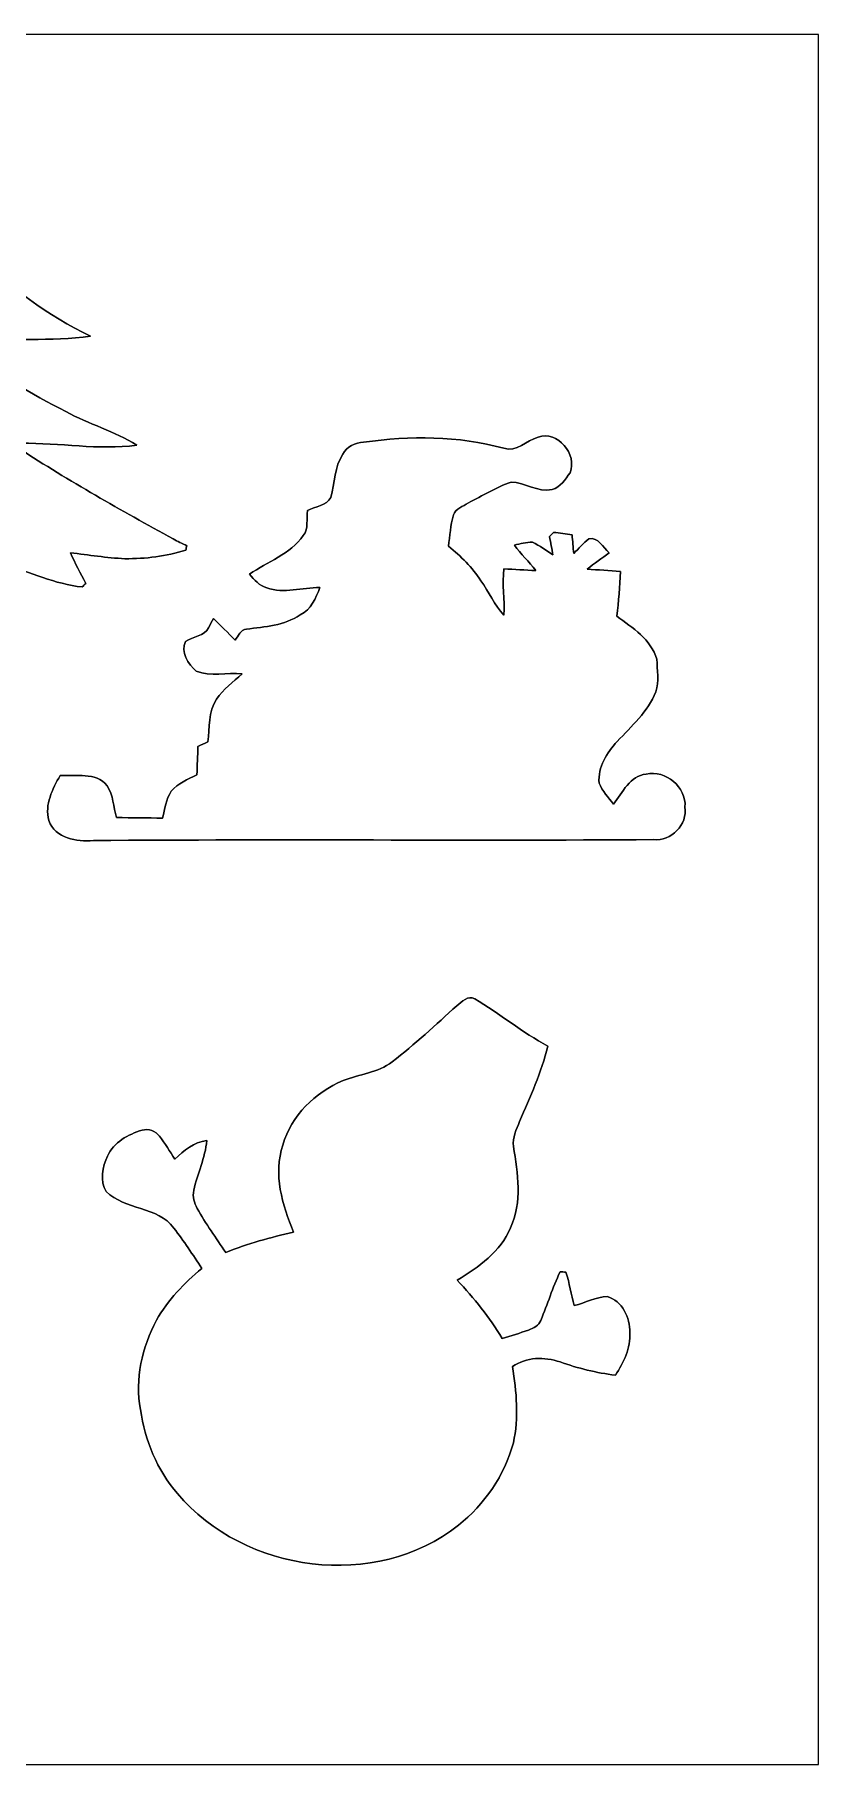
# Model space of a CAD drawing. Header units: centimetres. Extents: x -16.8 to 16.8, y -16.7 to 16.7.
# Drawn here: x 1.67 to 16.77, y -16.67 to 16.67 of the extents above; entities that cross this region are included whole.
import ezdxf

# ---------------------------------------------------------------- set-up
doc = ezdxf.new("R2010")
doc.units = ezdxf.units.CM
doc.header["$MEASUREMENT"] = 0
doc.layers.add('Layer 1', color=7, linetype='Continuous')

msp = doc.modelspace()

# ---------------------------------------------------------------- linework, layer by layer
at = {"layer": 'Layer 1', "color": 7}
for points, knots in [([(-16.77458, 16.66875), (-16.77458, 16.66875), (16.77458, 16.66875), (16.77458, 16.66875), (16.77458, 16.66875), (16.77458, 16.66875), (16.77458, -16.66875), (16.77458, -16.66875), (16.77458, -16.66875), (16.77458, -16.66875), (-16.77458, -16.66875), (-16.77458, -16.66875), (-16.77458, -16.66875), (-16.77458, -16.66875), (-16.77458, 16.66875), (-16.77458, 16.66875), (-16.77458, 16.66875), (-16.77458, 16.66875), (-16.77458, 16.66875), (-16.77458, 16.66875)], [0, 0, 0, 0, 0.16666667, 0.16666667, 0.16666667, 0.16666667, 0.33333333, 0.33333333, 0.33333333, 0.33333333, 0.5, 0.5, 0.5, 0.5, 0.66666667, 0.66666667, 0.66666667, 0.66666667, 1, 1, 1, 1]), ([(-1.09185, 15.17086), (-1.38783, 15.02304), (-1.73567, 15.07913), (-2.05387, 15.02516), (-2.05387, 15.02516), (-1.85103, 14.77645), (-1.58821, 14.58666), (-1.35431, 14.36864), (-1.35431, 14.36864), (-1.43475, 14.11146), (-1.50142, 13.849), (-1.54023, 13.58194), (-1.54023, 13.58194), (-1.29223, 13.65109), (-1.06045, 13.76997), (-0.80751, 13.82289), (-0.80751, 13.82289), (-0.91581, 13.56219), (-1.10278, 13.34558), (-1.26859, 13.12122), (-1.26859, 13.12122), (-1.97556, 12.26502), (-2.85397, 11.49703), (-3.92712, 11.15272), (-3.92712, 11.15272), (-3.92853, 11.13084), (-3.93206, 11.08745), (-3.93383, 11.06558), (-3.93383, 11.06558), (-3.308, 10.94317), (-2.6603, 10.95516), (-2.0447, 10.78512), (-2.0447, 10.78512), (-2.68323, 10.10814), (-3.51049, 9.64706), (-4.37021, 9.31157), (-4.37021, 9.31157), (-4.61821, 9.21314), (-4.87856, 9.14788), (-5.12057, 9.0357), (-5.12057, 9.0357), (-4.45029, 8.98243), (-3.7525, 9.0745), (-3.10268, 8.86389), (-3.10268, 8.86389), (-3.22933, 8.74748), (-3.37256, 8.65082), (-3.52037, 8.56297), (-3.52037, 8.56297), (-4.45699, 8.00488), (-5.45924, 7.56638), (-6.3941, 7.0044), (-6.3941, 7.0044), (-6.22371, 6.91233), (-6.03356, 6.86259), (-5.84024, 6.85377), (-5.84024, 6.85377), (-5.25639, 6.78392), (-4.6863, 6.96489), (-4.11515, 7.05167), (-4.11515, 7.05167), (-4.07176, 6.71407), (-4.03825, 6.37505), (-3.99803, 6.03709), (-3.99803, 6.03709), (-3.59481, 6.07766), (-3.24379, 6.29532), (-2.91183, 6.51157), (-2.91183, 6.51157), (-2.82399, 6.56414), (-2.73861, 6.63504), (-2.63419, 6.65162), (-2.63419, 6.65162), (-2.49873, 6.54756), (-2.41759, 6.39092), (-2.29411, 6.27451), (-2.29411, 6.27451), (-2.23379, 6.24769), (-2.17135, 6.28474), (-2.12161, 6.31754), (-2.12161, 6.31754), (-1.93216, 6.45125), (-1.75966, 6.60682), (-1.57762, 6.75005), (-1.57762, 6.75005), (-1.40441, 6.39516), (-1.46579, 5.99158), (-1.48202, 5.61199), (-1.48202, 5.61199), (-1.52541, 5.12939), (-1.53917, 4.64467), (-1.54058, 4.15996), (-1.54058, 4.15996), (-1.13312, 4.0894), (-0.71579, 4.09716), (-0.30374, 4.11445), (-0.30374, 4.11445), (-0.20708, 4.24251), (-0.24694, 4.4196), (-0.21766, 4.56636), (-0.21766, 4.56636), (-0.17886, 5.23522), (-0.21026, 5.91044), (-0.08643, 6.57225), (-0.08643, 6.57225), (0.24377, 6.40644), (0.53799, 6.17291), (0.88441, 6.0385), (0.88441, 6.0385), (0.95285, 6.17749), (1.02164, 6.31649), (1.08867, 6.45654), (1.08867, 6.45654), (1.58891, 6.31331), (2.06269, 6.0773), (2.58727, 6.02298), (2.58727, 6.02298), (2.61056, 6.04591), (2.63419, 6.06884), (2.65783, 6.09177), (2.65783, 6.09177), (2.55199, 6.28403), (2.45392, 6.48053), (2.36361, 6.6802), (2.36361, 6.6802), (2.71286, 6.64245), (3.05999, 6.58495), (3.41171, 6.56696), (3.41171, 6.56696), (3.80859, 6.56766), (4.20758, 6.60964), (4.58646, 6.73382), (4.58646, 6.73382), (4.59105, 6.75499), (4.60022, 6.79732), (4.60481, 6.81884), (4.60481, 6.81884), (4.51591, 6.86047), (4.42701, 6.9021), (4.34058, 6.94866), (4.34058, 6.94866), (3.34045, 7.50429), (2.3368, 8.0578), (1.38218, 8.68997), (1.38218, 8.68997), (1.38994, 8.71537), (1.40617, 8.76653), (1.41393, 8.79193), (1.41393, 8.79193), (2.15759, 8.80463), (2.89807, 8.6554), (3.64031, 8.75559), (3.64031, 8.75559), (3.21381, 9.02441), (2.71851, 9.16234), (2.27577, 9.40259), (2.27577, 9.40259), (1.61219, 9.74937), (0.90699, 10.10038), (0.44062, 10.70575), (0.44062, 10.70575), (1.20121, 10.85215), (1.98437, 10.74279), (2.74955, 10.85462), (2.74955, 10.85462), (1.92793, 11.25714), (1.16558, 11.79442), (0.55386, 12.4781), (0.55386, 12.4781), (0.21907, 12.85557), (-0.13159, 13.24434), (-0.32526, 13.71635), (-0.32526, 13.71635), (-0.07796, 13.66238), (0.14993, 13.53996), (0.40111, 13.50186), (0.40111, 13.50186), (0.35101, 13.77809), (0.29951, 14.05361), (0.25823, 14.33124), (0.25823, 14.33124), (0.49565, 14.53762), (0.74295, 14.732), (0.98319, 14.9352), (0.98319, 14.9352), (0.66816, 15.01246), (0.33408, 15.01457), (0.03034, 15.13134), (0.03034, 15.13134), (-0.21943, 15.34901), (-0.34325, 15.66898), (-0.52458, 15.93921), (-0.52458, 15.93921), (-0.71402, 15.68379), (-0.8569, 15.38922), (-1.09185, 15.17086), (-1.09185, 15.17086), (-1.09185, 15.17086), (-1.09185, 15.17086), (-1.09185, 15.17086)], [0, 0, 0, 0, 0.01960784, 0.01960784, 0.01960784, 0.01960784, 0.03921569, 0.03921569, 0.03921569, 0.03921569, 0.05882353, 0.05882353, 0.05882353, 0.05882353, 0.07843137, 0.07843137, 0.07843137, 0.07843137, 0.09803922, 0.09803922, 0.09803922, 0.09803922, 0.11764706, 0.11764706, 0.11764706, 0.11764706, 0.1372549, 0.1372549, 0.1372549, 0.1372549, 0.15686275, 0.15686275, 0.15686275, 0.15686275, 0.17647059, 0.17647059, 0.17647059, 0.17647059, 0.19607843, 0.19607843, 0.19607843, 0.19607843, 0.21568627, 0.21568627, 0.21568627, 0.21568627, 0.23529412, 0.23529412, 0.23529412, 0.23529412, 0.25490196, 0.25490196, 0.25490196, 0.25490196, 0.2745098, 0.2745098, 0.2745098, 0.2745098, 0.29411765, 0.29411765, 0.29411765, 0.29411765, 0.31372549, 0.31372549, 0.31372549, 0.31372549, 0.33333333, 0.33333333, 0.33333333, 0.33333333, 0.35294118, 0.35294118, 0.35294118, 0.35294118, 0.37254902, 0.37254902, 0.37254902, 0.37254902, 0.39215686, 0.39215686, 0.39215686, 0.39215686, 0.41176471, 0.41176471, 0.41176471, 0.41176471, 0.43137255, 0.43137255, 0.43137255, 0.43137255, 0.45098039, 0.45098039, 0.45098039, 0.45098039, 0.47058824, 0.47058824, 0.47058824, 0.47058824, 0.49019608, 0.49019608, 0.49019608, 0.49019608, 0.50980392, 0.50980392, 0.50980392, 0.50980392, 0.52941176, 0.52941176, 0.52941176, 0.52941176, 0.54901961, 0.54901961, 0.54901961, 0.54901961, 0.56862745, 0.56862745, 0.56862745, 0.56862745, 0.58823529, 0.58823529, 0.58823529, 0.58823529, 0.60784314, 0.60784314, 0.60784314, 0.60784314, 0.62745098, 0.62745098, 0.62745098, 0.62745098, 0.64705882, 0.64705882, 0.64705882, 0.64705882, 0.66666667, 0.66666667, 0.66666667, 0.66666667, 0.68627451, 0.68627451, 0.68627451, 0.68627451, 0.70588235, 0.70588235, 0.70588235, 0.70588235, 0.7254902, 0.7254902, 0.7254902, 0.7254902, 0.74509804, 0.74509804, 0.74509804, 0.74509804, 0.76470588, 0.76470588, 0.76470588, 0.76470588, 0.78431373, 0.78431373, 0.78431373, 0.78431373, 0.80392157, 0.80392157, 0.80392157, 0.80392157, 0.82352941, 0.82352941, 0.82352941, 0.82352941, 0.84313725, 0.84313725, 0.84313725, 0.84313725, 0.8627451, 0.8627451, 0.8627451, 0.8627451, 0.88235294, 0.88235294, 0.88235294, 0.88235294, 0.90196078, 0.90196078, 0.90196078, 0.90196078, 0.92156863, 0.92156863, 0.92156863, 0.92156863, 0.94117647, 0.94117647, 0.94117647, 0.94117647, 0.96078431, 0.96078431, 0.96078431, 0.96078431, 1, 1, 1, 1]), ([(11.37426, 8.91046), (11.14989, 8.84731), (10.96045, 8.61166), (10.71104, 8.69738), (10.71104, 8.69738), (9.83121, 8.93833), (8.9087, 8.93657), (8.01123, 8.81451), (8.01123, 8.81451), (7.85142, 8.80463), (7.68844, 8.73019), (7.61083, 8.58485), (7.61083, 8.58485), (7.44573, 8.33614), (7.45949, 8.02675), (7.37835, 7.74982), (7.37835, 7.74982), (7.30038, 7.58296), (7.0739, 7.5819), (6.93244, 7.49582), (6.93244, 7.49582), (6.90351, 7.33848), (6.95642, 7.14869), (6.84953, 7.01322), (6.84953, 7.01322), (6.598, 6.65727), (6.16091, 6.50593), (5.81131, 6.27098), (5.81131, 6.27098), (5.90162, 6.16021), (6.00604, 6.05155), (6.14504, 6.00428), (6.14504, 6.00428), (6.47841, 5.88927), (6.83048, 6.01416), (7.17091, 6.01098), (7.17091, 6.01098), (7.08766, 5.8099), (7.00476, 5.58306), (6.78991, 5.48675), (6.78991, 5.48675), (6.48547, 5.2765), (6.10835, 5.25992), (5.75486, 5.20982), (5.75486, 5.20982), (5.63739, 5.20277), (5.59788, 5.07577), (5.53544, 4.99674), (5.53544, 4.99674), (5.3975, 5.13891), (5.25886, 5.28003), (5.11634, 5.41761), (5.11634, 5.41761), (5.08529, 5.35799), (5.05601, 5.29766), (5.02391, 5.23875), (5.02391, 5.23875), (4.94453, 5.06871), (4.7184, 5.07365), (4.58152, 4.97311), (4.58152, 4.97311), (4.46617, 4.7692), (4.64256, 4.53672), (4.78543, 4.39879), (4.78543, 4.39879), (5.06412, 4.29295), (5.3788, 4.37868), (5.6702, 4.34693), (5.6702, 4.34693), (5.49839, 4.19135), (5.30754, 4.0513), (5.17454, 3.85904), (5.17454, 3.85904), (5.01438, 3.61597), (5.04966, 3.31117), (5.00768, 3.03671), (5.00768, 3.03671), (4.94418, 3.00919), (4.88103, 2.98062), (4.81859, 2.95099), (4.81859, 2.95099), (4.81295, 2.76895), (4.80624, 2.58621), (4.79919, 2.40348), (4.79919, 2.40348), (4.62492, 2.31352), (4.43054, 2.24261), (4.30318, 2.08527), (4.30318, 2.08527), (4.20053, 1.93216), (4.18359, 1.74378), (4.13738, 1.57021), (4.13738, 1.57021), (3.84175, 1.57021), (3.54612, 1.57339), (3.25085, 1.58256), (3.25085, 1.58256), (3.1937, 1.784), (3.18629, 2.01119), (3.07093, 2.1911), (3.07093, 2.1911), (2.84656, 2.4698), (2.46803, 2.36573), (2.16323, 2.39113), (2.16323, 2.39113), (2.0193, 2.1269), (1.86231, 1.8348), (1.94557, 1.52294), (1.94557, 1.52294), (2.07539, 1.17475), (2.48285, 1.11266), (2.80458, 1.1363), (2.80458, 1.1363), (6.40256, 1.16346), (10.0016, 1.13136), (13.59958, 1.15323), (13.59958, 1.15323), (13.93543, 1.11513), (14.25963, 1.44745), (14.20424, 1.78188), (14.20424, 1.78188), (14.23211, 2.16747), (13.83136, 2.50084), (13.45741, 2.41406), (13.45741, 2.41406), (13.13568, 2.39395), (13.00692, 2.05317), (12.82806, 1.83903), (12.82806, 1.83903), (12.72646, 1.96815), (12.61004, 2.09021), (12.54866, 2.24473), (12.54866, 2.24473), (12.52502, 2.55305), (12.69965, 2.82787), (12.8972, 3.048), (12.8972, 3.048), (13.17837, 3.33551), (13.48281, 3.62268), (13.64156, 3.99944), (13.64156, 3.99944), (13.70542, 4.20264), (13.66943, 4.42454), (13.66202, 4.63268), (13.66202, 4.63268), (13.54667, 5.01333), (13.19248, 5.23628), (12.89332, 5.46065), (12.89332, 5.46065), (12.91766, 5.74746), (12.95506, 6.03356), (12.95823, 6.32178), (12.95823, 6.32178), (12.74551, 6.344), (12.53208, 6.34824), (12.31935, 6.36764), (12.31935, 6.36764), (12.45799, 6.47594), (12.60334, 6.57542), (12.74304, 6.68196), (12.74304, 6.68196), (12.62204, 6.7818), (12.54054, 6.99241), (12.34828, 6.95007), (12.34828, 6.95007), (12.2428, 6.86682), (12.15566, 6.76381), (12.05936, 6.67103), (12.05936, 6.67103), (12.04948, 6.78921), (12.03784, 6.90845), (12.02972, 7.02627), (12.02972, 7.02627), (11.91048, 7.04497), (11.78913, 7.06226), (11.66989, 7.07602), (11.66989, 7.07602), (11.64449, 7.0485), (11.61909, 7.02098), (11.59404, 6.99311), (11.59404, 6.99311), (11.61591, 6.87564), (11.63884, 6.75781), (11.65931, 6.63963), (11.65931, 6.63963), (11.52948, 6.7243), (11.40495, 6.81919), (11.26419, 6.88516), (11.26419, 6.88516), (11.14531, 6.88411), (11.03171, 6.85765), (10.91706, 6.83154), (10.91706, 6.83154), (11.03701, 6.65304), (11.20352, 6.51263), (11.33087, 6.34012), (11.33087, 6.34012), (11.1252, 6.34824), (10.92059, 6.36376), (10.71527, 6.37258), (10.71527, 6.37258), (10.67752, 6.0766), (10.73221, 5.77885), (10.71633, 5.48181), (10.71633, 5.48181), (10.52724, 5.67267), (10.42776, 5.92984), (10.27042, 6.14433), (10.27042, 6.14433), (10.10602, 6.40256), (9.88483, 6.61599), (9.64812, 6.80685), (9.64812, 6.80685), (9.66964, 7.00934), (9.68939, 7.21325), (9.74055, 7.41045), (9.74055, 7.41045), (9.78323, 7.53745), (9.92787, 7.57626), (10.02947, 7.64258), (10.02947, 7.64258), (10.30217, 7.78122), (10.56393, 7.94385), (10.85356, 8.0451), (10.85356, 8.0451), (11.12167, 8.03451), (11.36685, 7.84296), (11.64378, 7.90187), (11.64378, 7.90187), (11.80324, 7.94632), (11.90413, 8.09413), (11.98845, 8.22537), (11.98845, 8.22537), (12.13838, 8.57109), (11.74644, 9.05545), (11.37426, 8.91046), (11.37426, 8.91046), (11.37426, 8.91046), (11.37426, 8.91046), (11.37426, 8.91046)], [0, 0, 0, 0, 0.01639344, 0.01639344, 0.01639344, 0.01639344, 0.03278689, 0.03278689, 0.03278689, 0.03278689, 0.04918033, 0.04918033, 0.04918033, 0.04918033, 0.06557377, 0.06557377, 0.06557377, 0.06557377, 0.08196721, 0.08196721, 0.08196721, 0.08196721, 0.09836066, 0.09836066, 0.09836066, 0.09836066, 0.1147541, 0.1147541, 0.1147541, 0.1147541, 0.13114754, 0.13114754, 0.13114754, 0.13114754, 0.14754098, 0.14754098, 0.14754098, 0.14754098, 0.16393443, 0.16393443, 0.16393443, 0.16393443, 0.18032787, 0.18032787, 0.18032787, 0.18032787, 0.19672131, 0.19672131, 0.19672131, 0.19672131, 0.21311475, 0.21311475, 0.21311475, 0.21311475, 0.2295082, 0.2295082, 0.2295082, 0.2295082, 0.24590164, 0.24590164, 0.24590164, 0.24590164, 0.26229508, 0.26229508, 0.26229508, 0.26229508, 0.27868852, 0.27868852, 0.27868852, 0.27868852, 0.29508197, 0.29508197, 0.29508197, 0.29508197, 0.31147541, 0.31147541, 0.31147541, 0.31147541, 0.32786885, 0.32786885, 0.32786885, 0.32786885, 0.3442623, 0.3442623, 0.3442623, 0.3442623, 0.36065574, 0.36065574, 0.36065574, 0.36065574, 0.37704918, 0.37704918, 0.37704918, 0.37704918, 0.39344262, 0.39344262, 0.39344262, 0.39344262, 0.40983607, 0.40983607, 0.40983607, 0.40983607, 0.42622951, 0.42622951, 0.42622951, 0.42622951, 0.44262295, 0.44262295, 0.44262295, 0.44262295, 0.45901639, 0.45901639, 0.45901639, 0.45901639, 0.47540984, 0.47540984, 0.47540984, 0.47540984, 0.49180328, 0.49180328, 0.49180328, 0.49180328, 0.50819672, 0.50819672, 0.50819672, 0.50819672, 0.52459016, 0.52459016, 0.52459016, 0.52459016, 0.54098361, 0.54098361, 0.54098361, 0.54098361, 0.55737705, 0.55737705, 0.55737705, 0.55737705, 0.57377049, 0.57377049, 0.57377049, 0.57377049, 0.59016393, 0.59016393, 0.59016393, 0.59016393, 0.60655738, 0.60655738, 0.60655738, 0.60655738, 0.62295082, 0.62295082, 0.62295082, 0.62295082, 0.63934426, 0.63934426, 0.63934426, 0.63934426, 0.6557377, 0.6557377, 0.6557377, 0.6557377, 0.67213115, 0.67213115, 0.67213115, 0.67213115, 0.68852459, 0.68852459, 0.68852459, 0.68852459, 0.70491803, 0.70491803, 0.70491803, 0.70491803, 0.72131148, 0.72131148, 0.72131148, 0.72131148, 0.73770492, 0.73770492, 0.73770492, 0.73770492, 0.75409836, 0.75409836, 0.75409836, 0.75409836, 0.7704918, 0.7704918, 0.7704918, 0.7704918, 0.78688525, 0.78688525, 0.78688525, 0.78688525, 0.80327869, 0.80327869, 0.80327869, 0.80327869, 0.81967213, 0.81967213, 0.81967213, 0.81967213, 0.83606557, 0.83606557, 0.83606557, 0.83606557, 0.85245902, 0.85245902, 0.85245902, 0.85245902, 0.86885246, 0.86885246, 0.86885246, 0.86885246, 0.8852459, 0.8852459, 0.8852459, 0.8852459, 0.90163934, 0.90163934, 0.90163934, 0.90163934, 0.91803279, 0.91803279, 0.91803279, 0.91803279, 0.93442623, 0.93442623, 0.93442623, 0.93442623, 0.95081967, 0.95081967, 0.95081967, 0.95081967, 0.96721311, 0.96721311, 0.96721311, 0.96721311, 1, 1, 1, 1]), ([(9.80899, -2.04611), (9.40082, -2.41512), (8.99689, -2.79118), (8.56227, -3.12949), (8.56227, -3.12949), (8.28851, -3.34222), (7.92833, -3.36585), (7.61541, -3.49038), (7.61541, -3.49038), (7.0799, -3.71757), (6.61388, -4.16066), (6.45619, -4.73287), (6.45619, -4.73287), (6.26427, -5.29519), (6.4456, -5.8861), (6.66256, -6.41068), (6.66256, -6.41068), (6.21771, -6.51157), (5.77779, -6.62834), (5.35622, -6.80438), (5.35622, -6.80438), (5.16925, -6.52321), (4.96817, -6.25016), (4.80589, -5.95383), (4.80589, -5.95383), (4.7498, -5.84764), (4.71205, -5.72629), (4.73781, -5.60458), (4.73781, -5.60458), (4.80977, -5.28249), (4.96147, -4.97769), (4.98969, -4.64608), (4.98969, -4.64608), (4.73957, -4.67289), (4.55083, -4.83941), (4.37586, -5.00204), (4.37586, -5.00204), (4.27461, -4.85704), (4.19171, -4.699), (4.07917, -4.56283), (4.07917, -4.56283), (4.00403, -4.46158), (3.86609, -4.40796), (3.74438, -4.44606), (3.74438, -4.44606), (3.4731, -4.52332), (3.2004, -4.68136), (3.07552, -4.94524), (3.07552, -4.94524), (2.98132, -5.15126), (2.927, -5.4229), (3.05082, -5.62857), (3.05082, -5.62857), (3.41454, -5.9877), (4.04142, -5.90585), (4.35434, -6.33412), (4.35434, -6.33412), (4.54907, -6.58178), (4.71946, -6.84706), (4.89409, -7.10918), (4.89409, -7.10918), (4.55224, -7.39281), (4.24074, -7.72231), (4.0199, -8.11001), (4.0199, -8.11001), (3.74015, -8.63036), (3.60362, -9.24384), (3.71158, -9.83051), (3.71158, -9.83051), (3.79977, -10.42), (4.02978, -10.99785), (4.42595, -11.4487), (4.42595, -11.4487), (5.71465, -12.98504), (8.25006, -13.31701), (9.83827, -12.06112), (9.83827, -12.06112), (10.34274, -11.65895), (10.72727, -11.09733), (10.89731, -10.47291), (10.89731, -10.47291), (11.00279, -9.98926), (10.95869, -9.48549), (10.88037, -9.00077), (10.88037, -9.00077), (11.14778, -8.81592), (11.49491, -8.81062), (11.79618, -8.91222), (11.79618, -8.91222), (12.14191, -9.03464), (12.49821, -9.12283), (12.86228, -9.16764), (12.86228, -9.16764), (13.02279, -8.92422), (13.16179, -8.64411), (13.13956, -8.34461), (13.13956, -8.34461), (13.14838, -8.05886), (12.99422, -7.73818), (12.7067, -7.65175), (12.7067, -7.65175), (12.48586, -7.65669), (12.28337, -7.77522), (12.07064, -7.82708), (12.07064, -7.82708), (12.00362, -7.61471), (11.98351, -7.39105), (11.90978, -7.18114), (11.90978, -7.18114), (11.8812, -7.17973), (11.82441, -7.17762), (11.79583, -7.17621), (11.79583, -7.17621), (11.65578, -7.48101), (11.55347, -7.80097), (11.42577, -8.11071), (11.42577, -8.11071), (11.39049, -8.21408), (11.2843, -8.2617), (11.18976, -8.29733), (11.18976, -8.29733), (11.02184, -8.35731), (10.85074, -8.40775), (10.68105, -8.46067), (10.68105, -8.46067), (10.44046, -8.05004), (10.13707, -7.68279), (9.81357, -7.33531), (9.81357, -7.33531), (10.22914, -7.08872), (10.65036, -6.78956), (10.84333, -6.32707), (10.84333, -6.32707), (11.07369, -5.83142), (10.97809, -5.27826), (10.90119, -4.75932), (10.90119, -4.75932), (10.87296, -4.59034), (10.95834, -4.43195), (11.01619, -4.27955), (11.01619, -4.27955), (11.21904, -3.80365), (11.43706, -3.33128), (11.56229, -2.82751), (11.56229, -2.82751), (11.0684, -2.56011), (10.63237, -2.20098), (10.15153, -1.91311), (10.15153, -1.91311), (10.02171, -1.83762), (9.90106, -1.97414), (9.80899, -2.04611), (9.80899, -2.04611), (9.80899, -2.04611), (9.80899, -2.04611), (9.80899, -2.04611)], [0, 0, 0, 0, 0.025, 0.025, 0.025, 0.025, 0.05, 0.05, 0.05, 0.05, 0.075, 0.075, 0.075, 0.075, 0.1, 0.1, 0.1, 0.1, 0.125, 0.125, 0.125, 0.125, 0.15, 0.15, 0.15, 0.15, 0.175, 0.175, 0.175, 0.175, 0.2, 0.2, 0.2, 0.2, 0.225, 0.225, 0.225, 0.225, 0.25, 0.25, 0.25, 0.25, 0.275, 0.275, 0.275, 0.275, 0.3, 0.3, 0.3, 0.3, 0.325, 0.325, 0.325, 0.325, 0.35, 0.35, 0.35, 0.35, 0.375, 0.375, 0.375, 0.375, 0.4, 0.4, 0.4, 0.4, 0.425, 0.425, 0.425, 0.425, 0.45, 0.45, 0.45, 0.45, 0.475, 0.475, 0.475, 0.475, 0.5, 0.5, 0.5, 0.5, 0.525, 0.525, 0.525, 0.525, 0.55, 0.55, 0.55, 0.55, 0.575, 0.575, 0.575, 0.575, 0.6, 0.6, 0.6, 0.6, 0.625, 0.625, 0.625, 0.625, 0.65, 0.65, 0.65, 0.65, 0.675, 0.675, 0.675, 0.675, 0.7, 0.7, 0.7, 0.7, 0.725, 0.725, 0.725, 0.725, 0.75, 0.75, 0.75, 0.75, 0.775, 0.775, 0.775, 0.775, 0.8, 0.8, 0.8, 0.8, 0.825, 0.825, 0.825, 0.825, 0.85, 0.85, 0.85, 0.85, 0.875, 0.875, 0.875, 0.875, 0.9, 0.9, 0.9, 0.9, 0.925, 0.925, 0.925, 0.925, 0.95, 0.95, 0.95, 0.95, 1, 1, 1, 1])]:
    msp.add_open_spline(points, degree=3, knots=knots, dxfattribs=at)
at = {"layer": 'Layer 1', "color": 252}
for points, knots in [([(-1.09185, 15.17086), (-0.8569, 15.38922), (-0.71402, 15.68379), (-0.52458, 15.93921), (-0.52458, 15.93921), (-0.34325, 15.66898), (-0.21943, 15.34901), (0.03034, 15.13134), (0.03034, 15.13134), (0.33408, 15.01457), (0.66816, 15.01246), (0.98319, 14.9352), (0.98319, 14.9352), (0.74295, 14.732), (0.49565, 14.53762), (0.25823, 14.33124), (0.25823, 14.33124), (0.29951, 14.05361), (0.35101, 13.77809), (0.40111, 13.50186), (0.40111, 13.50186), (0.14993, 13.53996), (-0.07796, 13.66238), (-0.32526, 13.71635), (-0.32526, 13.71635), (-0.13159, 13.24434), (0.21907, 12.85557), (0.55386, 12.4781), (0.55386, 12.4781), (1.16558, 11.79442), (1.92793, 11.25714), (2.74955, 10.85462), (2.74955, 10.85462), (1.98437, 10.74279), (1.20121, 10.85215), (0.44062, 10.70575), (0.44062, 10.70575), (0.90699, 10.10038), (1.61219, 9.74937), (2.27577, 9.40259), (2.27577, 9.40259), (2.71851, 9.16234), (3.21381, 9.02441), (3.64031, 8.75559), (3.64031, 8.75559), (2.89807, 8.6554), (2.15759, 8.80463), (1.41393, 8.79193), (1.41393, 8.79193), (1.40617, 8.76653), (1.38994, 8.71537), (1.38218, 8.68997), (1.38218, 8.68997), (2.3368, 8.0578), (3.34045, 7.50429), (4.34058, 6.94866), (4.34058, 6.94866), (4.42701, 6.9021), (4.51591, 6.86047), (4.60481, 6.81884), (4.60481, 6.81884), (4.60022, 6.79732), (4.59105, 6.75499), (4.58646, 6.73382), (4.58646, 6.73382), (4.20758, 6.60964), (3.80859, 6.56766), (3.41171, 6.56696), (3.41171, 6.56696), (3.05999, 6.58495), (2.71286, 6.64245), (2.36361, 6.6802), (2.36361, 6.6802), (2.45392, 6.48053), (2.55199, 6.28403), (2.65783, 6.09177), (2.65783, 6.09177), (2.63419, 6.06884), (2.61056, 6.04591), (2.58727, 6.02298), (2.58727, 6.02298), (2.06269, 6.0773), (1.58891, 6.31331), (1.08867, 6.45654), (1.08867, 6.45654), (1.02164, 6.31649), (0.95285, 6.17749), (0.88441, 6.0385), (0.88441, 6.0385), (0.53799, 6.17291), (0.24377, 6.40644), (-0.08643, 6.57225), (-0.08643, 6.57225), (-0.21026, 5.91044), (-0.17886, 5.23522), (-0.21766, 4.56636), (-0.21766, 4.56636), (-0.24694, 4.4196), (-0.20708, 4.24251), (-0.30374, 4.11445), (-0.30374, 4.11445), (-0.71579, 4.09716), (-1.13312, 4.0894), (-1.54058, 4.15996), (-1.54058, 4.15996), (-1.53917, 4.64467), (-1.52541, 5.12939), (-1.48202, 5.61199), (-1.48202, 5.61199), (-1.46579, 5.99158), (-1.40441, 6.39516), (-1.57762, 6.75005), (-1.57762, 6.75005), (-1.75966, 6.60682), (-1.93216, 6.45125), (-2.12161, 6.31754), (-2.12161, 6.31754), (-2.17135, 6.28474), (-2.23379, 6.24769), (-2.29411, 6.27451), (-2.29411, 6.27451), (-2.41759, 6.39092), (-2.49873, 6.54756), (-2.63419, 6.65162), (-2.63419, 6.65162), (-2.73861, 6.63504), (-2.82399, 6.56414), (-2.91183, 6.51157), (-2.91183, 6.51157), (-3.24379, 6.29532), (-3.59481, 6.07766), (-3.99803, 6.03709), (-3.99803, 6.03709), (-4.03825, 6.37505), (-4.07176, 6.71407), (-4.11515, 7.05167), (-4.11515, 7.05167), (-4.6863, 6.96489), (-5.25639, 6.78392), (-5.84024, 6.85377), (-5.84024, 6.85377), (-6.03356, 6.86259), (-6.22371, 6.91233), (-6.3941, 7.0044), (-6.3941, 7.0044), (-5.45924, 7.56638), (-4.45699, 8.00488), (-3.52037, 8.56297), (-3.52037, 8.56297), (-3.37256, 8.65082), (-3.22933, 8.74748), (-3.10268, 8.86389), (-3.10268, 8.86389), (-3.7525, 9.0745), (-4.45029, 8.98243), (-5.12057, 9.0357), (-5.12057, 9.0357), (-4.87856, 9.14788), (-4.61821, 9.21314), (-4.37021, 9.31157), (-4.37021, 9.31157), (-3.51049, 9.64706), (-2.68323, 10.10814), (-2.0447, 10.78512), (-2.0447, 10.78512), (-2.6603, 10.95516), (-3.308, 10.94317), (-3.93383, 11.06558), (-3.93383, 11.06558), (-3.93206, 11.08745), (-3.92853, 11.13084), (-3.92712, 11.15272), (-3.92712, 11.15272), (-2.85397, 11.49703), (-1.97556, 12.26502), (-1.26859, 13.12122), (-1.26859, 13.12122), (-1.10278, 13.34558), (-0.91581, 13.56219), (-0.80751, 13.82289), (-0.80751, 13.82289), (-1.06045, 13.76997), (-1.29223, 13.65109), (-1.54023, 13.58194), (-1.54023, 13.58194), (-1.50142, 13.849), (-1.43475, 14.11146), (-1.35431, 14.36864), (-1.35431, 14.36864), (-1.58821, 14.58666), (-1.85103, 14.77645), (-2.05387, 15.02516), (-2.05387, 15.02516), (-1.73567, 15.07913), (-1.38783, 15.02304), (-1.09185, 15.17086)], [0, 0, 0, 0, 0.02, 0.02, 0.02, 0.02, 0.04, 0.04, 0.04, 0.04, 0.06, 0.06, 0.06, 0.06, 0.08, 0.08, 0.08, 0.08, 0.1, 0.1, 0.1, 0.1, 0.12, 0.12, 0.12, 0.12, 0.14, 0.14, 0.14, 0.14, 0.16, 0.16, 0.16, 0.16, 0.18, 0.18, 0.18, 0.18, 0.2, 0.2, 0.2, 0.2, 0.22, 0.22, 0.22, 0.22, 0.24, 0.24, 0.24, 0.24, 0.26, 0.26, 0.26, 0.26, 0.28, 0.28, 0.28, 0.28, 0.3, 0.3, 0.3, 0.3, 0.32, 0.32, 0.32, 0.32, 0.34, 0.34, 0.34, 0.34, 0.36, 0.36, 0.36, 0.36, 0.38, 0.38, 0.38, 0.38, 0.4, 0.4, 0.4, 0.4, 0.42, 0.42, 0.42, 0.42, 0.44, 0.44, 0.44, 0.44, 0.46, 0.46, 0.46, 0.46, 0.48, 0.48, 0.48, 0.48, 0.5, 0.5, 0.5, 0.5, 0.52, 0.52, 0.52, 0.52, 0.54, 0.54, 0.54, 0.54, 0.56, 0.56, 0.56, 0.56, 0.58, 0.58, 0.58, 0.58, 0.6, 0.6, 0.6, 0.6, 0.62, 0.62, 0.62, 0.62, 0.64, 0.64, 0.64, 0.64, 0.66, 0.66, 0.66, 0.66, 0.68, 0.68, 0.68, 0.68, 0.7, 0.7, 0.7, 0.7, 0.72, 0.72, 0.72, 0.72, 0.74, 0.74, 0.74, 0.74, 0.76, 0.76, 0.76, 0.76, 0.78, 0.78, 0.78, 0.78, 0.8, 0.8, 0.8, 0.8, 0.82, 0.82, 0.82, 0.82, 0.84, 0.84, 0.84, 0.84, 0.86, 0.86, 0.86, 0.86, 0.88, 0.88, 0.88, 0.88, 0.9, 0.9, 0.9, 0.9, 0.92, 0.92, 0.92, 0.92, 0.94, 0.94, 0.94, 0.94, 0.96, 0.96, 0.96, 0.96, 1, 1, 1, 1]), ([(11.37426, 8.91046), (11.74644, 9.05545), (12.13838, 8.57109), (11.98845, 8.22537), (11.98845, 8.22537), (11.90413, 8.09413), (11.80324, 7.94632), (11.64378, 7.90187), (11.64378, 7.90187), (11.36685, 7.84296), (11.12167, 8.03451), (10.85356, 8.0451), (10.85356, 8.0451), (10.56393, 7.94385), (10.30217, 7.78122), (10.02947, 7.64258), (10.02947, 7.64258), (9.92787, 7.57626), (9.78323, 7.53745), (9.74055, 7.41045), (9.74055, 7.41045), (9.68939, 7.21325), (9.66964, 7.00934), (9.64812, 6.80685), (9.64812, 6.80685), (9.88483, 6.61599), (10.10602, 6.40256), (10.27042, 6.14433), (10.27042, 6.14433), (10.42776, 5.92984), (10.52724, 5.67267), (10.71633, 5.48181), (10.71633, 5.48181), (10.73221, 5.77885), (10.67752, 6.0766), (10.71527, 6.37258), (10.71527, 6.37258), (10.92059, 6.36376), (11.1252, 6.34824), (11.33087, 6.34012), (11.33087, 6.34012), (11.20352, 6.51263), (11.03701, 6.65304), (10.91706, 6.83154), (10.91706, 6.83154), (11.03171, 6.85765), (11.14531, 6.88411), (11.26419, 6.88516), (11.26419, 6.88516), (11.40495, 6.81919), (11.52948, 6.7243), (11.65931, 6.63963), (11.65931, 6.63963), (11.63884, 6.75781), (11.61591, 6.87564), (11.59404, 6.99311), (11.59404, 6.99311), (11.61909, 7.02098), (11.64449, 7.0485), (11.66989, 7.07602), (11.66989, 7.07602), (11.78913, 7.06226), (11.91048, 7.04497), (12.02972, 7.02627), (12.02972, 7.02627), (12.03784, 6.90845), (12.04948, 6.78921), (12.05936, 6.67103), (12.05936, 6.67103), (12.15566, 6.76381), (12.2428, 6.86682), (12.34828, 6.95007), (12.34828, 6.95007), (12.54054, 6.99241), (12.62204, 6.7818), (12.74304, 6.68196), (12.74304, 6.68196), (12.60334, 6.57542), (12.45799, 6.47594), (12.31935, 6.36764), (12.31935, 6.36764), (12.53208, 6.34824), (12.74551, 6.344), (12.95823, 6.32178), (12.95823, 6.32178), (12.95506, 6.03356), (12.91766, 5.74746), (12.89332, 5.46065), (12.89332, 5.46065), (13.19248, 5.23628), (13.54667, 5.01333), (13.66202, 4.63268), (13.66202, 4.63268), (13.66943, 4.42454), (13.70542, 4.20264), (13.64156, 3.99944), (13.64156, 3.99944), (13.48281, 3.62268), (13.17837, 3.33551), (12.8972, 3.048), (12.8972, 3.048), (12.69965, 2.82787), (12.52502, 2.55305), (12.54866, 2.24473), (12.54866, 2.24473), (12.61004, 2.09021), (12.72646, 1.96815), (12.82806, 1.83903), (12.82806, 1.83903), (13.00692, 2.05317), (13.13568, 2.39395), (13.45741, 2.41406), (13.45741, 2.41406), (13.83136, 2.50084), (14.23211, 2.16747), (14.20424, 1.78188), (14.20424, 1.78188), (14.25963, 1.44745), (13.93543, 1.11513), (13.59958, 1.15323), (13.59958, 1.15323), (10.0016, 1.13136), (6.40256, 1.16346), (2.80458, 1.1363), (2.80458, 1.1363), (2.48285, 1.11266), (2.07539, 1.17475), (1.94557, 1.52294), (1.94557, 1.52294), (1.86231, 1.8348), (2.0193, 2.1269), (2.16323, 2.39113), (2.16323, 2.39113), (2.46803, 2.36573), (2.84656, 2.4698), (3.07093, 2.1911), (3.07093, 2.1911), (3.18629, 2.01119), (3.1937, 1.784), (3.25085, 1.58256), (3.25085, 1.58256), (3.54612, 1.57339), (3.84175, 1.57021), (4.13738, 1.57021), (4.13738, 1.57021), (4.18359, 1.74378), (4.20053, 1.93216), (4.30318, 2.08527), (4.30318, 2.08527), (4.43054, 2.24261), (4.62492, 2.31352), (4.79919, 2.40348), (4.79919, 2.40348), (4.80624, 2.58621), (4.81295, 2.76895), (4.81859, 2.95099), (4.81859, 2.95099), (4.88103, 2.98062), (4.94418, 3.00919), (5.00768, 3.03671), (5.00768, 3.03671), (5.04966, 3.31117), (5.01438, 3.61597), (5.17454, 3.85904), (5.17454, 3.85904), (5.30754, 4.0513), (5.49839, 4.19135), (5.6702, 4.34693), (5.6702, 4.34693), (5.3788, 4.37868), (5.06412, 4.29295), (4.78543, 4.39879), (4.78543, 4.39879), (4.64256, 4.53672), (4.46617, 4.7692), (4.58152, 4.97311), (4.58152, 4.97311), (4.7184, 5.07365), (4.94453, 5.06871), (5.02391, 5.23875), (5.02391, 5.23875), (5.05601, 5.29766), (5.08529, 5.35799), (5.11634, 5.41761), (5.11634, 5.41761), (5.25886, 5.28003), (5.3975, 5.13891), (5.53544, 4.99674), (5.53544, 4.99674), (5.59788, 5.07577), (5.63739, 5.20277), (5.75486, 5.20982), (5.75486, 5.20982), (6.10835, 5.25992), (6.48547, 5.2765), (6.78991, 5.48675), (6.78991, 5.48675), (7.00476, 5.58306), (7.08766, 5.8099), (7.17091, 6.01098), (7.17091, 6.01098), (6.83048, 6.01416), (6.47841, 5.88927), (6.14504, 6.00428), (6.14504, 6.00428), (6.00604, 6.05155), (5.90162, 6.16021), (5.81131, 6.27098), (5.81131, 6.27098), (6.16091, 6.50593), (6.598, 6.65727), (6.84953, 7.01322), (6.84953, 7.01322), (6.95642, 7.14869), (6.90351, 7.33848), (6.93244, 7.49582), (6.93244, 7.49582), (7.0739, 7.5819), (7.30038, 7.58296), (7.37835, 7.74982), (7.37835, 7.74982), (7.45949, 8.02675), (7.44573, 8.33614), (7.61083, 8.58485), (7.61083, 8.58485), (7.68844, 8.73019), (7.85142, 8.80463), (8.01123, 8.81451), (8.01123, 8.81451), (8.9087, 8.93657), (9.83121, 8.93833), (10.71104, 8.69738), (10.71104, 8.69738), (10.96045, 8.61166), (11.14989, 8.84731), (11.37426, 8.91046)], [0, 0, 0, 0, 0.01666667, 0.01666667, 0.01666667, 0.01666667, 0.03333333, 0.03333333, 0.03333333, 0.03333333, 0.05, 0.05, 0.05, 0.05, 0.06666667, 0.06666667, 0.06666667, 0.06666667, 0.08333333, 0.08333333, 0.08333333, 0.08333333, 0.1, 0.1, 0.1, 0.1, 0.11666667, 0.11666667, 0.11666667, 0.11666667, 0.13333333, 0.13333333, 0.13333333, 0.13333333, 0.15, 0.15, 0.15, 0.15, 0.16666667, 0.16666667, 0.16666667, 0.16666667, 0.18333333, 0.18333333, 0.18333333, 0.18333333, 0.2, 0.2, 0.2, 0.2, 0.21666667, 0.21666667, 0.21666667, 0.21666667, 0.23333333, 0.23333333, 0.23333333, 0.23333333, 0.25, 0.25, 0.25, 0.25, 0.26666667, 0.26666667, 0.26666667, 0.26666667, 0.28333333, 0.28333333, 0.28333333, 0.28333333, 0.3, 0.3, 0.3, 0.3, 0.31666667, 0.31666667, 0.31666667, 0.31666667, 0.33333333, 0.33333333, 0.33333333, 0.33333333, 0.35, 0.35, 0.35, 0.35, 0.36666667, 0.36666667, 0.36666667, 0.36666667, 0.38333333, 0.38333333, 0.38333333, 0.38333333, 0.4, 0.4, 0.4, 0.4, 0.41666667, 0.41666667, 0.41666667, 0.41666667, 0.43333333, 0.43333333, 0.43333333, 0.43333333, 0.45, 0.45, 0.45, 0.45, 0.46666667, 0.46666667, 0.46666667, 0.46666667, 0.48333333, 0.48333333, 0.48333333, 0.48333333, 0.5, 0.5, 0.5, 0.5, 0.51666667, 0.51666667, 0.51666667, 0.51666667, 0.53333333, 0.53333333, 0.53333333, 0.53333333, 0.55, 0.55, 0.55, 0.55, 0.56666667, 0.56666667, 0.56666667, 0.56666667, 0.58333333, 0.58333333, 0.58333333, 0.58333333, 0.6, 0.6, 0.6, 0.6, 0.61666667, 0.61666667, 0.61666667, 0.61666667, 0.63333333, 0.63333333, 0.63333333, 0.63333333, 0.65, 0.65, 0.65, 0.65, 0.66666667, 0.66666667, 0.66666667, 0.66666667, 0.68333333, 0.68333333, 0.68333333, 0.68333333, 0.7, 0.7, 0.7, 0.7, 0.71666667, 0.71666667, 0.71666667, 0.71666667, 0.73333333, 0.73333333, 0.73333333, 0.73333333, 0.75, 0.75, 0.75, 0.75, 0.76666667, 0.76666667, 0.76666667, 0.76666667, 0.78333333, 0.78333333, 0.78333333, 0.78333333, 0.8, 0.8, 0.8, 0.8, 0.81666667, 0.81666667, 0.81666667, 0.81666667, 0.83333333, 0.83333333, 0.83333333, 0.83333333, 0.85, 0.85, 0.85, 0.85, 0.86666667, 0.86666667, 0.86666667, 0.86666667, 0.88333333, 0.88333333, 0.88333333, 0.88333333, 0.9, 0.9, 0.9, 0.9, 0.91666667, 0.91666667, 0.91666667, 0.91666667, 0.93333333, 0.93333333, 0.93333333, 0.93333333, 0.95, 0.95, 0.95, 0.95, 0.96666667, 0.96666667, 0.96666667, 0.96666667, 1, 1, 1, 1]), ([(9.80899, -2.04611), (9.90106, -1.97414), (10.02171, -1.83762), (10.15153, -1.91311), (10.15153, -1.91311), (10.63237, -2.20098), (11.0684, -2.56011), (11.56229, -2.82751), (11.56229, -2.82751), (11.43706, -3.33128), (11.21904, -3.80365), (11.01619, -4.27955), (11.01619, -4.27955), (10.95834, -4.43195), (10.87296, -4.59034), (10.90119, -4.75932), (10.90119, -4.75932), (10.97809, -5.27826), (11.07369, -5.83142), (10.84333, -6.32707), (10.84333, -6.32707), (10.65036, -6.78956), (10.22914, -7.08872), (9.81357, -7.33531), (9.81357, -7.33531), (10.13707, -7.68279), (10.44046, -8.05004), (10.68105, -8.46067), (10.68105, -8.46067), (10.85074, -8.40775), (11.02184, -8.35731), (11.18976, -8.29733), (11.18976, -8.29733), (11.2843, -8.2617), (11.39049, -8.21408), (11.42577, -8.11071), (11.42577, -8.11071), (11.55347, -7.80097), (11.65578, -7.48101), (11.79583, -7.17621), (11.79583, -7.17621), (11.82441, -7.17762), (11.8812, -7.17973), (11.90978, -7.18114), (11.90978, -7.18114), (11.98351, -7.39105), (12.00362, -7.61471), (12.07064, -7.82708), (12.07064, -7.82708), (12.28337, -7.77522), (12.48586, -7.65669), (12.7067, -7.65175), (12.7067, -7.65175), (12.99422, -7.73818), (13.14838, -8.05886), (13.13956, -8.34461), (13.13956, -8.34461), (13.16179, -8.64411), (13.02279, -8.92422), (12.86228, -9.16764), (12.86228, -9.16764), (12.49821, -9.12283), (12.14191, -9.03464), (11.79618, -8.91222), (11.79618, -8.91222), (11.49491, -8.81062), (11.14778, -8.81592), (10.88037, -9.00077), (10.88037, -9.00077), (10.95869, -9.48549), (11.00279, -9.98926), (10.89731, -10.47291), (10.89731, -10.47291), (10.72727, -11.09733), (10.34274, -11.65895), (9.83827, -12.06112), (9.83827, -12.06112), (8.25006, -13.31701), (5.71465, -12.98504), (4.42595, -11.4487), (4.42595, -11.4487), (4.02978, -10.99785), (3.79977, -10.42), (3.71158, -9.83051), (3.71158, -9.83051), (3.60362, -9.24384), (3.74015, -8.63036), (4.0199, -8.11001), (4.0199, -8.11001), (4.24074, -7.72231), (4.55224, -7.39281), (4.89409, -7.10918), (4.89409, -7.10918), (4.71946, -6.84706), (4.54907, -6.58178), (4.35434, -6.33412), (4.35434, -6.33412), (4.04142, -5.90585), (3.41454, -5.9877), (3.05082, -5.62857), (3.05082, -5.62857), (2.927, -5.4229), (2.98132, -5.15126), (3.07552, -4.94524), (3.07552, -4.94524), (3.2004, -4.68136), (3.4731, -4.52332), (3.74438, -4.44606), (3.74438, -4.44606), (3.86609, -4.40796), (4.00403, -4.46158), (4.07917, -4.56283), (4.07917, -4.56283), (4.19171, -4.699), (4.27461, -4.85704), (4.37586, -5.00204), (4.37586, -5.00204), (4.55083, -4.83941), (4.73957, -4.67289), (4.98969, -4.64608), (4.98969, -4.64608), (4.96147, -4.97769), (4.80977, -5.28249), (4.73781, -5.60458), (4.73781, -5.60458), (4.71205, -5.72629), (4.7498, -5.84764), (4.80589, -5.95383), (4.80589, -5.95383), (4.96817, -6.25016), (5.16925, -6.52321), (5.35622, -6.80438), (5.35622, -6.80438), (5.77779, -6.62834), (6.21771, -6.51157), (6.66256, -6.41068), (6.66256, -6.41068), (6.4456, -5.8861), (6.26427, -5.29519), (6.45619, -4.73287), (6.45619, -4.73287), (6.61388, -4.16066), (7.0799, -3.71757), (7.61541, -3.49038), (7.61541, -3.49038), (7.92833, -3.36585), (8.28851, -3.34222), (8.56227, -3.12949), (8.56227, -3.12949), (8.99689, -2.79118), (9.40082, -2.41512), (9.80899, -2.04611)], [0, 0, 0, 0, 0.02564103, 0.02564103, 0.02564103, 0.02564103, 0.05128205, 0.05128205, 0.05128205, 0.05128205, 0.07692308, 0.07692308, 0.07692308, 0.07692308, 0.1025641, 0.1025641, 0.1025641, 0.1025641, 0.12820513, 0.12820513, 0.12820513, 0.12820513, 0.15384615, 0.15384615, 0.15384615, 0.15384615, 0.17948718, 0.17948718, 0.17948718, 0.17948718, 0.20512821, 0.20512821, 0.20512821, 0.20512821, 0.23076923, 0.23076923, 0.23076923, 0.23076923, 0.25641026, 0.25641026, 0.25641026, 0.25641026, 0.28205128, 0.28205128, 0.28205128, 0.28205128, 0.30769231, 0.30769231, 0.30769231, 0.30769231, 0.33333333, 0.33333333, 0.33333333, 0.33333333, 0.35897436, 0.35897436, 0.35897436, 0.35897436, 0.38461538, 0.38461538, 0.38461538, 0.38461538, 0.41025641, 0.41025641, 0.41025641, 0.41025641, 0.43589744, 0.43589744, 0.43589744, 0.43589744, 0.46153846, 0.46153846, 0.46153846, 0.46153846, 0.48717949, 0.48717949, 0.48717949, 0.48717949, 0.51282051, 0.51282051, 0.51282051, 0.51282051, 0.53846154, 0.53846154, 0.53846154, 0.53846154, 0.56410256, 0.56410256, 0.56410256, 0.56410256, 0.58974359, 0.58974359, 0.58974359, 0.58974359, 0.61538462, 0.61538462, 0.61538462, 0.61538462, 0.64102564, 0.64102564, 0.64102564, 0.64102564, 0.66666667, 0.66666667, 0.66666667, 0.66666667, 0.69230769, 0.69230769, 0.69230769, 0.69230769, 0.71794872, 0.71794872, 0.71794872, 0.71794872, 0.74358974, 0.74358974, 0.74358974, 0.74358974, 0.76923077, 0.76923077, 0.76923077, 0.76923077, 0.79487179, 0.79487179, 0.79487179, 0.79487179, 0.82051282, 0.82051282, 0.82051282, 0.82051282, 0.84615385, 0.84615385, 0.84615385, 0.84615385, 0.87179487, 0.87179487, 0.87179487, 0.87179487, 0.8974359, 0.8974359, 0.8974359, 0.8974359, 0.92307692, 0.92307692, 0.92307692, 0.92307692, 0.94871795, 0.94871795, 0.94871795, 0.94871795, 1, 1, 1, 1])]:
    msp.add_open_spline(points, degree=3, knots=knots, dxfattribs=at)

doc.saveas('drawing.dxf')
